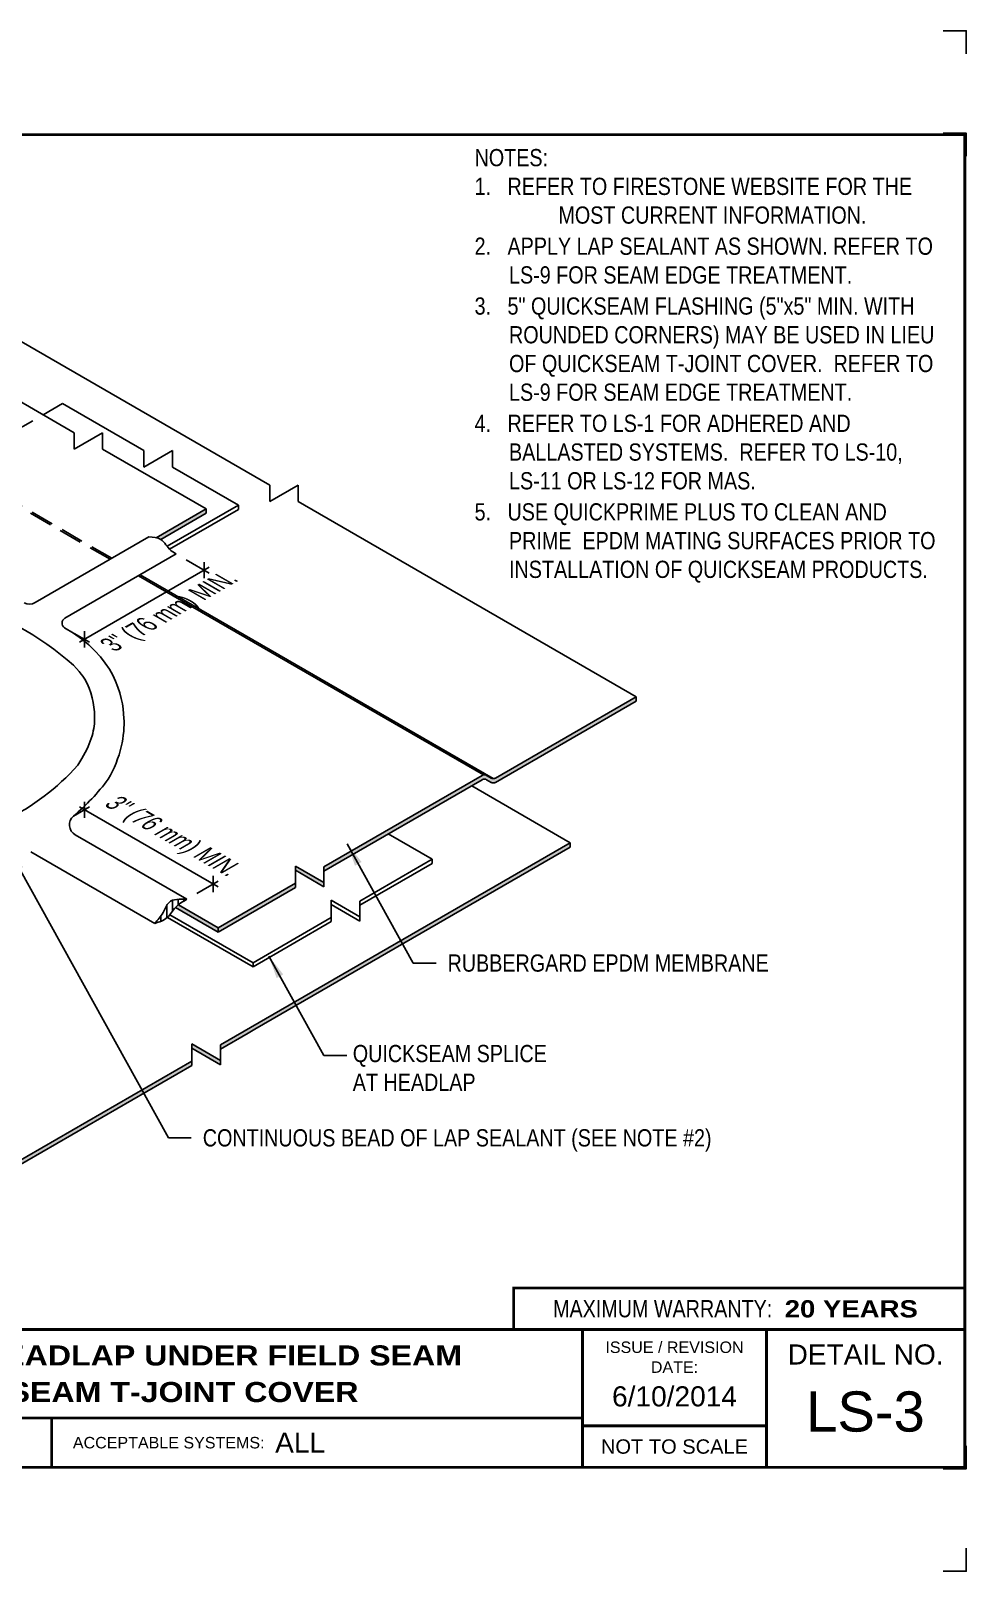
# Model space of a CAD drawing. Header units: inches. Extents: x 143.4 to 163.5, y 131.3 to 148.
# Drawn here: x 153.3 to 163.48, y 131.26 to 148.02 of the extents above; entities that cross this region are included whole.
import ezdxf
from ezdxf.enums import TextEntityAlignment as Align

# ---------------------------------------------------------------- set-up
doc = ezdxf.new("R2010")
doc.units = ezdxf.units.IN
doc.header["$MEASUREMENT"] = 0
doc.linetypes.add('HIDDEN', pattern=[0.375, 0.25, -0.125])
doc.layers.get('0').update_dxf_attribs({"linetype": 'CONTINUOUS'})
doc.layers.get('DEFPOINTS').update_dxf_attribs({"linetype": 'CONTINUOUS'})
for name, color, linetype in [('FSBP-ANNO-NOTE', 7, 'CONTINUOUS'), ('FSBP-MEMBRANE', 7, 'CONTINUOUS'), ('FSBP-SEALANTS', 1, 'CONTINUOUS'), ('FSBP-TTLB', 7, 'CONTINUOUS'), ('FSBP-TTLB-BORDER', 7, 'CONTINUOUS'), ('FSBP-TTLB-TEXT', 7, 'CONTINUOUS')]:
    doc.layers.add(name, color=color, linetype=linetype)
doc.styles.add('FSBP_ARIAL', font='arial.ttf')
doc.styles.add('FSBP_ARIAL_BOLD', font='')
doc.styles.add('FSBP_ARIAL_NAR', font='ARIALN.TTF')
doc.styles.get('FSBP_ARIAL_BOLD').set_extended_font_data('Arial Black')
doc.dimstyles.new('FSBP-LEADER', dxfattribs={"dimtxt": 0.1875, "dimasz": 0.25, "dimexe": 0.0625, "dimexo": 0.125, "dimgap": 0.125, "dimtad": 0, "dimtih": 1, "dimtoh": 1, "dimdec": 4, "dimzin": 0, "dimdsep": 46, "dimlunit": 4, "dimtxsty": 'FSBP_ARIAL_NAR', "dimcen": 0.09375, "dimclrd": 256, "dimclre": 256, "dimclrt": 256, "dimadec": 0, "dimazin": 0, "dimtfac": 1, "dimtdec": 4, "dimtofl": 0, "dimtmove": 0, "dimatfit": 3, "dimfxl": 1, "dimtolj": 1, "dimtzin": 0, "dimlwd": -1, "dimlwe": -1, "dimarcsym": 0})

# ---------------------------------------------------------------- blocks, each defined once
blk = doc.blocks.new('TTLB-EPDM_2')
at = {"layer": 'DEFPOINTS', "linetype": 'Continuous', "ltscale": 1.75}
for points in [[(20.01562500000003, 13.88083333333333), (20.01562500000003, 14.13083333333333), (19.76562500000003, 14.13083333333333)], [(20.01562500000003, -2.380833333333342), (20.01562500000003, -2.630833333333342), (19.76562500000003, -2.630833333333342)]]:
    blk.add_lwpolyline(points, dxfattribs=at)
at = {"layer": 'DEFPOINTS', "color": 1}
for points in [[(20.015625, 12.765625), (20.015625, 13.015625), (19.765625, 13.015625)], [(20.015625, -1.265625), (20.015625, -1.515625), (19.765625, -1.515625)]]:
    blk.add_lwpolyline(points, dxfattribs=at)
at = {"layer": 'FSBP-TTLB', "const_width": 0.03125}
blk.add_lwpolyline([(15.09028770518938, 0), (20, 0), (20, 0.4512598240669945), (15.09028770518938, 0.4512598240669945)], close=True, dxfattribs=at)
for points in [[(0, 0), (0, -1.5), (20, -1.5), (20, 0), (0, 0)], [(15.84028770518938, 0), (15.84028770518938, -0.9643749050531198)], [(17.84110496735593, 0), (17.84110496735593, -1.5)], [(20, 0), (20, -1.5)], [(4.825208527206769, -0.9643749050531198), (15.84028770518938, -0.9643749050531198)], [(15.84028770518938, -0.9643749050531198), (15.84028770518938, -1.5)], [(15.84028770518938, -1.048740175933006), (17.84110496735593, -1.048740175933006)]]:
    blk.add_lwpolyline(points, dxfattribs=at)
at = {"layer": 'FSBP-TTLB-BORDER', "const_width": 0.03125}
blk.add_lwpolyline([(20, 0), (20, 13), (0, 13), (0, 0)], dxfattribs=at)
at = {"layer": 'FSBP-TTLB-TEXT', "const_width": 0.03125}
blk.add_lwpolyline([(10.06152282927678, -0.9643749050531198), (10.06152282927678, -1.5)], dxfattribs=at)
at = {"layer": 'FSBP-TTLB-TEXT', "style": 'FSBP_ARIAL_NAR'}
blk.add_text('MAXIMUM WARRANTY:', height=0.1875, dxfattribs=at).set_placement((17.90516569312837, 0.2256299120335257), align=Align.MIDDLE_RIGHT)
at = {"layer": 'FSBP-TTLB-TEXT', "style": 'FSBP_ARIAL'}
for s, height, p in [('ISSUE / REVISION', 0.125, (16.84069633627263, -0.1938496373466023)), ('DETAIL NO.', 0.21875, (18.92055248367797, -0.2724398367368792)), ('DATE:', 0.125, (16.84069633627263, -0.409973105348854)), ('NOT TO SCALE', 0.15625, (16.84069633627263, -1.274370087966503))]:
    blk.add_text(s, height=height, dxfattribs=at).set_placement(p, align=Align.MIDDLE_CENTER)
blk.add_text('ACCEPTABLE SYSTEMS:', height=0.125, dxfattribs=at).set_placement((10.29281281591562, -1.23218745252656), align=Align.MIDDLE_LEFT)
at = {"layer": 'FSBP-TTLB-TEXT'}
for tag, height, style, p in [('MAXIMUM_WARRANTY', 0.1875, 'FSBP_ARIAL_BOLD', (18.03987100774941, 0.2240244307510579)), ('ACCPT_SYSTEMS', 0.21875, 'FSBP_ARIAL', (12.49438170418193, -1.23218745252656))]:
    blk.add_attdef(tag, text='', height=height, dxfattribs=dict(at, style=style)).set_placement(p, align=Align.MIDDLE_LEFT)
for tag, height, style, p in [('DETAIL_DESCP_LINE_1', 0.21875, 'FSBP_ARIAL_BOLD', (10.33118450231211, -0.2831249841755152)), ('DETAIL_DESCP_LINE_2', 0.21875, 'FSBP_ARIAL_BOLD', (10.33118450231211, -0.6812499208775904)), ('ISSUE_REV_DATE', 0.21875, 'FSBP_ARIAL', (16.84069633627263, -0.7282559425942452)), ('DETAIL_NUMBER', 0.4375, 'FSBP_ARIAL', (18.91941590748775, -0.8931630692489421))]:
    blk.add_attdef(tag, text='', height=height, dxfattribs=dict(at, style=style)).set_placement(p, align=Align.MIDDLE_CENTER)

msp = doc.modelspace()

# ---------------------------------------------------------------- hatches: boundary and pattern name
at = {"layer": 'FSBP-MEMBRANE'}
h = msp.add_hatch(color=256, dxfattribs=at)
edge = h.paths.add_edge_path()
edge.add_line((155.2062423342589, 142.7702367729455), (155.2062423342589, 142.8171115335766))
edge.add_line((155.2062423342589, 142.8171115335766), (154.6630598252287, 142.5035048294354))
edge.add_spline(control_points=[(154.6630598252289, 142.5035048294354), (154.6804836777476, 142.4993985557494), (154.6968102505854, 142.4934726750918), (154.71128230512, 142.4844714668843)], knot_values=[0.07799257810140685, 0.07799257810140685, 0.07799257810140685, 0.07799257810140685, 0.1318156766073134, 0.1318156766073134, 0.1318156766073134, 0.1318156766073134], degree=3, periodic=0)
edge.add_line((154.71128230512, 142.4844714668843), (155.2062423342589, 142.7702367729455))
h = msp.add_hatch(color=256, dxfattribs=at)
edge = h.paths.add_edge_path()
edge.add_spline(control_points=[(154.9043603642825, 138.5104677971458), (154.8939136074612, 138.5020159269694), (154.8834755049667, 138.4924769769173), (154.8738540542351, 138.4820157716809), (154.873370048426, 138.481485064436)], knot_values=[0.2933151269538374, 0.2933151269538374, 0.2933151269538374, 0.2933151269538374, 0.3338064581743644, 0.3359606603887633, 0.3359606603887633, 0.3359606603887633, 0.3359606603887633], degree=3, periodic=0)
edge.add_line((154.873370048426, 138.4814850644361), (155.3383616465978, 138.2130220400606))
edge.add_line((155.3383616465978, 138.2130220400606), (155.3383616465978, 138.25989703998))
edge.add_line((155.3383616465978, 138.25989703998), (154.9043603642879, 138.5104677971503))
h.paths.add_polyline_path([(156.1776472251304, 138.6975837947534), (156.1776472251304, 138.7444587946728), (155.3383616465978, 138.25989703998), (155.3383616465978, 138.2130220400606)])
h.paths.add_polyline_path([(156.1776472251304, 138.9318785404461), (156.1776472251304, 138.8850035404462), (156.487869763378, 138.7058964744803), (156.487869763378, 138.7527714744802)])
h.paths.add_polyline_path([(158.2106965905021, 139.8713653931264, -0.26794919326334), (158.2575715906281, 139.8713653930536), (158.3081244479392, 139.8421786870675, 0.2679491935161935), (158.3549994481035, 139.8421786869239), (159.8863465465153, 140.72630234632), (159.8863465465153, 140.7731773462177), (158.3549994484277, 139.8890536869142, -0.2679491924311239), (158.3081244484277, 139.8890536869142), (158.257571590502, 139.9182403930459, 0.2679491924309704), (158.2106965905021, 139.9182403930458), (156.487869763378, 138.9235658606387), (156.487869763378, 138.8766908607193)])
h = msp.add_hatch(color=256, dxfattribs=at)
h.paths.add_polyline_path([(144.0701793601683, 139.3918504268782), (144.0701793601683, 139.3449754268783), (148.5451233814285, 136.7613652915952), (148.5451233814285, 136.8082402915952)])
h.paths.add_polyline_path([(148.8553459196761, 136.7696779714026), (148.855345919676, 136.8165529714025), (148.5451233814285, 136.6374459054365), (148.5451233814285, 136.5905709054366)])
h.paths.add_polyline_path([(148.8553459196761, 136.6291332256291), (148.8553459196761, 136.5822582256293), (151.798611002124, 134.8829633379815), (151.798611002124, 134.9298383379814)])
h.paths.add_polyline_path([(155.051248717724, 136.7608745986595), (155.051248717724, 136.8077495986595), (151.798611002124, 134.9298383379815), (151.7986110021239, 134.8829633379815)])
h.paths.add_polyline_path([(155.051248717724, 136.9951693444328), (155.051248717724, 136.948294344433), (155.3614712559717, 136.769187278467), (155.3614712559717, 136.8160622784669)])
h.paths.add_polyline_path([(155.7364960927531, 137.156502355094), (159.1695564607588, 139.1385806827064), (159.1695564607588, 139.1854556827063), (155.3614712559717, 136.9868566646254), (155.3614712559717, 136.9399816646255), (155.6625057347858, 137.1137840020042)])
at = {"layer": 'FSBP-SEALANTS'}
h = msp.add_hatch(dxfattribs=at)
h.set_pattern_fill('ANSI31', color=256, scale=0.5, angle=45, style=0)
h.set_pattern_definition([(90, (21.77671581040147, 218.1489792620497), (-0.0625, 1.387778780781446e-17), [])])
edge = h.paths.add_edge_path()
edge.add_spline(control_points=[(154.995885928588, 138.5696429591255), (154.9207661869954, 138.5729742110514), (154.7969995315718, 138.57846275375), (154.7408905022917, 138.4117805531612), (154.6795313184598, 138.3441902771922), (154.6464967409984, 138.3078010023078)], knot_values=[0, 0, 0, 0, 0.1969186844663151, 0.3244415708855918, 0.4731696631463478, 0.4731696631463478, 0.4731696631463478, 0.4731696631463478], degree=3, periodic=0)
edge.add_spline(control_points=[(154.6464967409984, 138.3078010023078), (154.6961445213277, 138.3231443125262), (154.7941850742469, 138.353443081322), (154.865757631135, 138.4948063519503), (154.9522179252892, 138.5445295497215), (154.995885928588, 138.5696429591255)], knot_values=[0, 0, 0, 0, 0.149625801893248, 0.2954693291681847, 0.4442974358858268, 0.4442974358858268, 0.4442974358858268, 0.4442974358858268], degree=3, periodic=0)

# ---------------------------------------------------------------- linework, layer by layer
at = {"layer": 'FSBP-ANNO-NOTE'}
for p, q in [((155.2389732315278, 142.1824776944395), (153.8269660733696, 141.3672549815793)), ((154.9874468659138, 142.2651965093351), (155.2389732315278, 142.1199776944396)), ((155.1848466437913, 142.0628393467913), (155.1848466437913, 142.2396160420879)), ((153.8810926611061, 141.310116633931), (153.8810926611061, 141.4868933292276)), ((153.7713977631531, 141.4618373604412), (153.9352192488427, 141.3672549815793)), ((153.8823446505015, 139.455196436767), (153.8823446505015, 139.6319731320636)), ((153.7619726549298, 139.4740879803691), (153.936471238238, 139.5748347844153)), ((153.8282180627649, 139.5748347844153), (155.3367002397904, 138.7039121934419)), ((155.2825736520539, 138.6467738457935), (155.2825736520539, 138.8235505410902)), ((155.1041391040611, 138.6321429591255), (155.3367002397904, 138.7664121934419))]:
    msp.add_line(p, q, dxfattribs=at)
at = {"layer": 'FSBP-MEMBRANE', "linetype": 'Continuous'}
for p, q in [((153.1923928348313, 144.6379333235095), (155.8979063506055, 143.0759043669182)), ((152.6037203613978, 144.3196785345085), (153.7686586399561, 143.6471011058113)), ((154.5282901121043, 143.4518035689723), (153.6423115559786, 143.9633235268479)), ((154.0788811782037, 143.4679940398501), (155.2062423342589, 142.817111772945)), ((154.838512650352, 143.2726965030066), (155.5567637192927, 142.8580140550082)), ((154.6630598252289, 142.5035048294355), (155.2062423342589, 142.8171115335765)), ((155.5567637192927, 142.8580140550082), (154.7819934167172, 142.4107002122561)), ((154.8076390226781, 142.3805067097613), (155.5567637192927, 142.8130140550084)), ((156.2081288888531, 142.8967973009565), (159.8863465465153, 140.7731773462177)), ((154.71128230512, 142.4844714668843), (155.2062423342585, 142.7702367729453)), ((158.3549994484277, 139.8890536869142), (159.8863465465153, 140.7731773462177)), ((158.3549994481021, 139.8421786869231), (159.8863465465153, 140.72630234632)), ((156.487869763378, 138.9235658606387), (158.210696590502, 139.9182403930458)), ((156.487869763378, 138.8766908607193), (158.210696590502, 139.8713653931264)), ((155.3614712559716, 136.9868566646254), (159.1695564607588, 139.1854556827063)), ((155.7364960927531, 137.156502355094), (159.1695564607588, 139.1385806827064)), ((155.3383616465978, 138.25989703998), (156.1776472251304, 138.7444587946728)), ((155.3383616465978, 138.2130220400606), (156.1776472251304, 138.6975837947534)), ((155.3614712559717, 136.9399816646255), (155.6625057347858, 137.1137840020042)), ((151.7986110021239, 134.9298383379814), (155.051248717724, 136.8077495986595)), ((151.7986110021239, 134.8829633379816), (155.051248717724, 136.7608745986595))]:
    msp.add_line(p, q, dxfattribs=at)
at = {"layer": 'FSBP-MEMBRANE', "linetype": 'HIDDEN'}
for p, q in [((152.4530768781453, 143.2767185654712), (153.431628448099, 143.8416855778)), ((154.1598333342159, 142.2695675029082), (151.5295733679799, 143.7881488024532)), ((154.1786735118087, 142.2804448845129), (151.6374990900932, 143.7475926209482)), ((158.257571590502, 139.9182403930459), (158.3081244484277, 139.8890536869142)), ((158.257571590502, 139.8713653931264), (158.3081244480652, 139.8421786869947)), ((159.1695564607588, 139.1854556827063), (159.1695564607588, 139.1385806827063)), ((157.6655163409523, 139.0050636507486), (157.6655163409523, 138.9600636507486)), ((155.3383616465978, 138.2130220400606), (155.3383616465978, 138.25989703998)), ((155.7169591824372, 137.8350636507486), (155.7169591824372, 137.8800636507486))]:
    msp.add_line(p, q, dxfattribs=at)
at = {"layer": 'FSBP-MEMBRANE'}
for p, q in [((153.431628448099, 143.8416855777999), (153.6423115559786, 143.9633235268479)), ((153.7686586399561, 143.4679940398478), (154.0788811782037, 143.6471011058137)), ((153.7686586399561, 143.4679940398478), (153.7686586399561, 143.6471011058113)), ((154.0788811782037, 143.6471011058137), (154.0788811782037, 143.4679940398501)), ((154.5282901121043, 143.2726965030088), (154.838512650352, 143.4518035689748)), ((154.5282901121043, 143.2726965030088), (154.5282901121043, 143.4518035689723)), ((154.838512650352, 143.4518035689748), (154.838512650352, 143.2726965030112)), ((155.8979063506055, 142.8967973009547), (156.2081288888531, 143.0759043669206)), ((155.8979063506055, 142.8967973009547), (155.8979063506055, 143.0759043669182)), ((156.2081288888531, 143.0759043669206), (156.2081288888531, 142.896797300957)), ((155.2062423342589, 142.770236772945), (155.2062423342589, 142.817111772945)), ((155.5567637192927, 142.8130140550082), (155.5567637192927, 142.8580140550082)), ((154.469172316067, 142.0909705584656), (158.2236362263146, 139.9233298092216)), ((154.4880124936598, 142.1018479400704), (158.3315619484279, 139.8827736277166)), ((159.8863465465153, 140.7731773462177), (159.8863465465153, 140.7263023462177)), ((159.1695564607588, 139.1854556827063), (158.0961112917041, 139.8052095400203)), ((157.6655163409523, 139.0050636507486), (157.1878671494852, 139.2808345400203)), ((156.8781860492175, 138.5504982948744), (157.6655163409523, 139.0050636507486)), ((157.6655163409523, 138.9600636507486), (156.8781860492175, 138.5054982948744)), ((156.487869763378, 138.7527714744802), (156.1776472251304, 138.9318785404461)), ((156.1776472251304, 138.9318785404461), (156.1776472251304, 138.6975837947534)), ((156.487869763378, 138.7058964744803), (156.1776472251304, 138.8850035404462)), ((156.487869763378, 138.7527714744802), (156.487869763378, 138.9235658606388)), ((156.487869763378, 138.7527714744802), (156.487869763378, 138.7058964744803)), ((155.3383616465977, 138.2130220400607), (154.873370048426, 138.4814850644361)), ((155.3383616465978, 138.25989703998), (154.9043603642685, 138.5104677971615)), ((156.8781860492175, 138.3797039087158), (156.5679635109699, 138.5588109746818)), ((156.5679635109699, 138.5588109746818), (156.5679635109699, 138.3263912289084)), ((156.8781860492175, 138.3328289087159), (156.5679635109699, 138.5119359746818)), ((156.8781860492175, 138.3797039087158), (156.8781860492175, 138.5504982948744)), ((154.7855177944411, 138.3728315868425), (155.7169591824372, 137.8350636507486)), ((155.7169591824372, 137.8800636507486), (154.8125895382923, 138.4022017082426)), ((155.7169591824372, 137.8800636507486), (156.5679635109699, 138.3713912289085)), ((156.5679635109699, 138.3263912289084), (155.7169591824372, 137.8350636507486)), ((156.8781860492175, 138.3797039087158), (156.8781860492175, 138.3328289087159)), ((155.6625057347858, 137.1137840020042), (155.7364960927531, 137.156502355094)), ((155.3614712559717, 136.8160622784669), (155.051248717724, 136.9951693444328)), ((155.051248717724, 136.9951693444328), (155.051248717724, 136.7608745986595)), ((155.3614712559717, 136.769187278467), (155.051248717724, 136.9482943444329)), ((155.3614712559717, 136.8160622784669), (155.3614712559717, 136.9868566646255)), ((155.3614712559717, 136.8160622784669), (155.3614712559717, 136.769187278467))]:
    msp.add_line(p, q, dxfattribs=at)
at = {"layer": 'FSBP-MEMBRANE', "linetype": 'HIDDEN'}
for centre, start, end in [((158.234134090502, 139.8776454522435), 59.99999999999219, 119.9999999999997), ((158.234134090502, 139.830770452324), 59.99999999999382, 119.9999999999997), ((158.3315619484277, 139.9296486277166), 239.9999999999994, 299.9999999999997), ((158.3315619480652, 139.8827736277971), 240.0000000000002, 299.9999999999997)]:
    msp.add_arc(centre, 0.046875, start, end, dxfattribs=at)
at = {"layer": 'FSBP-SEALANTS'}
for p, q in [((154.582707471106, 142.513713999675), (153.3434910824024, 141.7982520840727)), ((154.8791936904418, 142.3276965093344), (153.66882216913, 141.6288881856856)), ((154.9958859285881, 138.5696429591255), (153.7809838076728, 139.2710670256749)), ((154.6464967409984, 138.3078010023078), (153.297618268439, 139.0865763515441))]:
    msp.add_line(p, q, dxfattribs=at)
for centre, radius, start, end in [((151.5872063380257, 138.6585945270321), 3.281394555200815, 48.49568934699687, 74.22996283371619), ((153.2809910824024, 141.9065052595458), 0.125, 243.1088186069659, 299.9999999999989), ((153.70007216913, 141.5747615979491), 0.0625, 120.0000000000006, 233.7832676189912), ((151.8344019512667, 141.8151267630591), 2.663738866117448, 275.1684096966695, 317.8472474310626), ((152.0976246075844, 141.4226935371204), 2.562638881798564, 310.5013886232578, 322.8584976400344), ((153.8434838076728, 139.3793202011479), 0.125, 130.6993060852437, 240.0000000000011)]:
    msp.add_arc(centre, radius, start, end, dxfattribs=at)
for points in [[(154.582707471106, 142.513713999675), (154.7116174505361, 142.4842622576631), (154.8221117522082, 142.3664552896157), (154.8791936904418, 142.3276965093344)], [(154.995885928588, 138.5696429591255), (154.8019476496542, 138.5355121481752), (154.7373103741667, 138.4255844029138), (154.6464967409984, 138.3078010023078)], [(154.6464967409984, 138.3078010023078), (154.7825044217702, 138.370169194227), (154.8748281765811, 138.4830702958408), (154.995885928588, 138.5696429591255)]]:
    msp.add_spline(points, degree=3, dxfattribs=at)
for points, knots in [([(154.1404239513023, 139.8754091806391), (154.2771834605779, 140.1075959101374), (154.3230535805397, 140.3613617036718), (154.2969519808321, 140.7856344151531), (154.2174205260999, 141.2122464092718), (153.66314458768, 141.5243373604412)], [2.764190357306986, 2.764190357306986, 2.764190357306986, 2.764190357306986, 3.088162933511695, 3.088162933511695, 3.526248405111588, 3.526248405111588, 3.526248405111588, 3.526248405111588]), ([(153.8091867641559, 140.0274663675571), (153.9349622059418, 140.2282940087294), (153.9860856752456, 140.3682493881597), (153.9958904143401, 140.6434566257708), (153.9775436640724, 140.7788150912498), (153.8875078467671, 140.966150549792), (153.8613967189067, 141.0129871456965), (153.7617090494521, 141.1160501593682)], [2.764190357306986, 2.764190357306986, 2.764190357306986, 2.764190357306986, 3.090861184239237, 3.090861184239237, 3.417532011171487, 3.417532011171487, 3.526248405111588, 3.526248405111588, 3.526248405111588, 3.526248405111588])]:
    msp.add_open_spline(points, degree=3, knots=knots, dxfattribs=at)

# ---------------------------------------------------------------- block references
msp.add_blockref('TTLB-EPDM_2', (143.4627011304549, 133.8892954964356)).add_auto_attribs({'DETAIL_DESCP_LINE_1': 'LAP SPLICE WITH HEADLAP UNDER FIELD SEAM', 'DETAIL_DESCP_LINE_2': 'USING QUICKSEAM T-JOINT COVER', 'ACCPT_SYSTEMS': 'ALL', 'ISSUE_REV_DATE': '6/10/2014', 'DETAIL_NUMBER': 'LS-3', 'MAXIMUM_WARRANTY': '20 YEARS'})

# ---------------------------------------------------------------- texts
at = {"layer": 'FSBP-ANNO-NOTE', "style": 'FSBP_ARIAL_NAR'}
for rotation, oblique, p in [(30.00000000000054, 329.9999999999999, (154.8568592853325, 141.7118641047426)), (329.9999999999994, 30, (154.7989655022237, 139.2643734889286))]:
    msp.add_text('3" (76 mm) MIN.', height=0.1875, rotation=rotation, dxfattribs=dict(at, oblique=oblique)).set_placement(p, align=Align.MIDDLE)
for s, p in [('RUBBERGARD EPDM MEMBRANE', (157.8336363895877, 137.8759347495795)), ('CONTINUOUS BEAD OF LAP SEALANT (SEE NOTE #2)', (155.1696121678482, 135.9738721031714))]:
    msp.add_text(s, height=0.1875, dxfattribs=at).set_placement(p, align=Align.MIDDLE_LEFT)
at = {"layer": 'FSBP-ANNO-NOTE', "char_height": 0.1875, "attachment_point": 1, "style": 'FSBP_ARIAL_NAR'}
for s, width, gutter_width, heights, insert in [('\\pi-0.375,l0.375,t0.1875,0.375;NOTES:\\P1.   REFER TO FIRESTONE WEBSITE FOR THE                MOST CURRENT INFORMATION.\\P{\\H0.083333x;\\P\\pt0.375;}2.   APPLY LAP SEALANT AS SHOWN. REFER TO LS-9 FOR SEAM EDGE TREATMENT.\\P{\\H0.083333x;\\P}3.   5" QUICKSEAM FLASHING (5"x5" MIN. WITH ROUNDED CORNERS) MAY BE USED IN LIEU OF QUICKSEAM T-JOINT COVER.  REFER TO LS-9 FOR SEAM EDGE TREATMENT.\\P{\\H0.083333x;\\P}4.   REFER TO LS-1 FOR ADHERED AND BALLASTED SYSTEMS.  REFER TO LS-10, LS-11 OR LS-12 FOR MAS.\\P{\\H0.083333x;\\P}5.   USE QUICKPRIME PLUS TO CLEAN AND PRIME  EPDM MATING SURFACES PRIOR TO INSTALLATION OF QUICKSEAM PRODUCTS.', 5.151235811755242, 23.08110225731588, [5.175010304221304], (158.1276607967915, 146.7340067642444)), ('QUICKSEAM SPLICE\\PAT HEADLAP', 2.257802817619449, 5, [0.5518512729195209], (156.802035552193, 136.9851577365625))]:
    msp.add_mtext_dynamic_manual_height_columns(s, width=width, gutter_width=gutter_width, heights=heights, dxfattribs=dict(at, insert=insert))

# ---------------------------------------------------------------- leaders
at = {"layer": 'FSBP-ANNO-NOTE'}
for points in [[(156.7410337686575, 139.1744684037829), (157.4586363895877, 137.8759347495795), (157.7086363895877, 137.8759347495795)], [(153.0566301098279, 139.118827440452), (154.7946121678482, 135.9738721031714), (155.0446121678482, 135.9738721031714)], [(155.8884015998734, 137.9512667605542), (156.4867079556268, 136.8686049700183), (156.7367079556268, 136.8686049700183)]]:
    msp.add_leader(points, dimstyle='FSBP-LEADER', dxfattribs=at)

doc.saveas('drawing.dxf')
